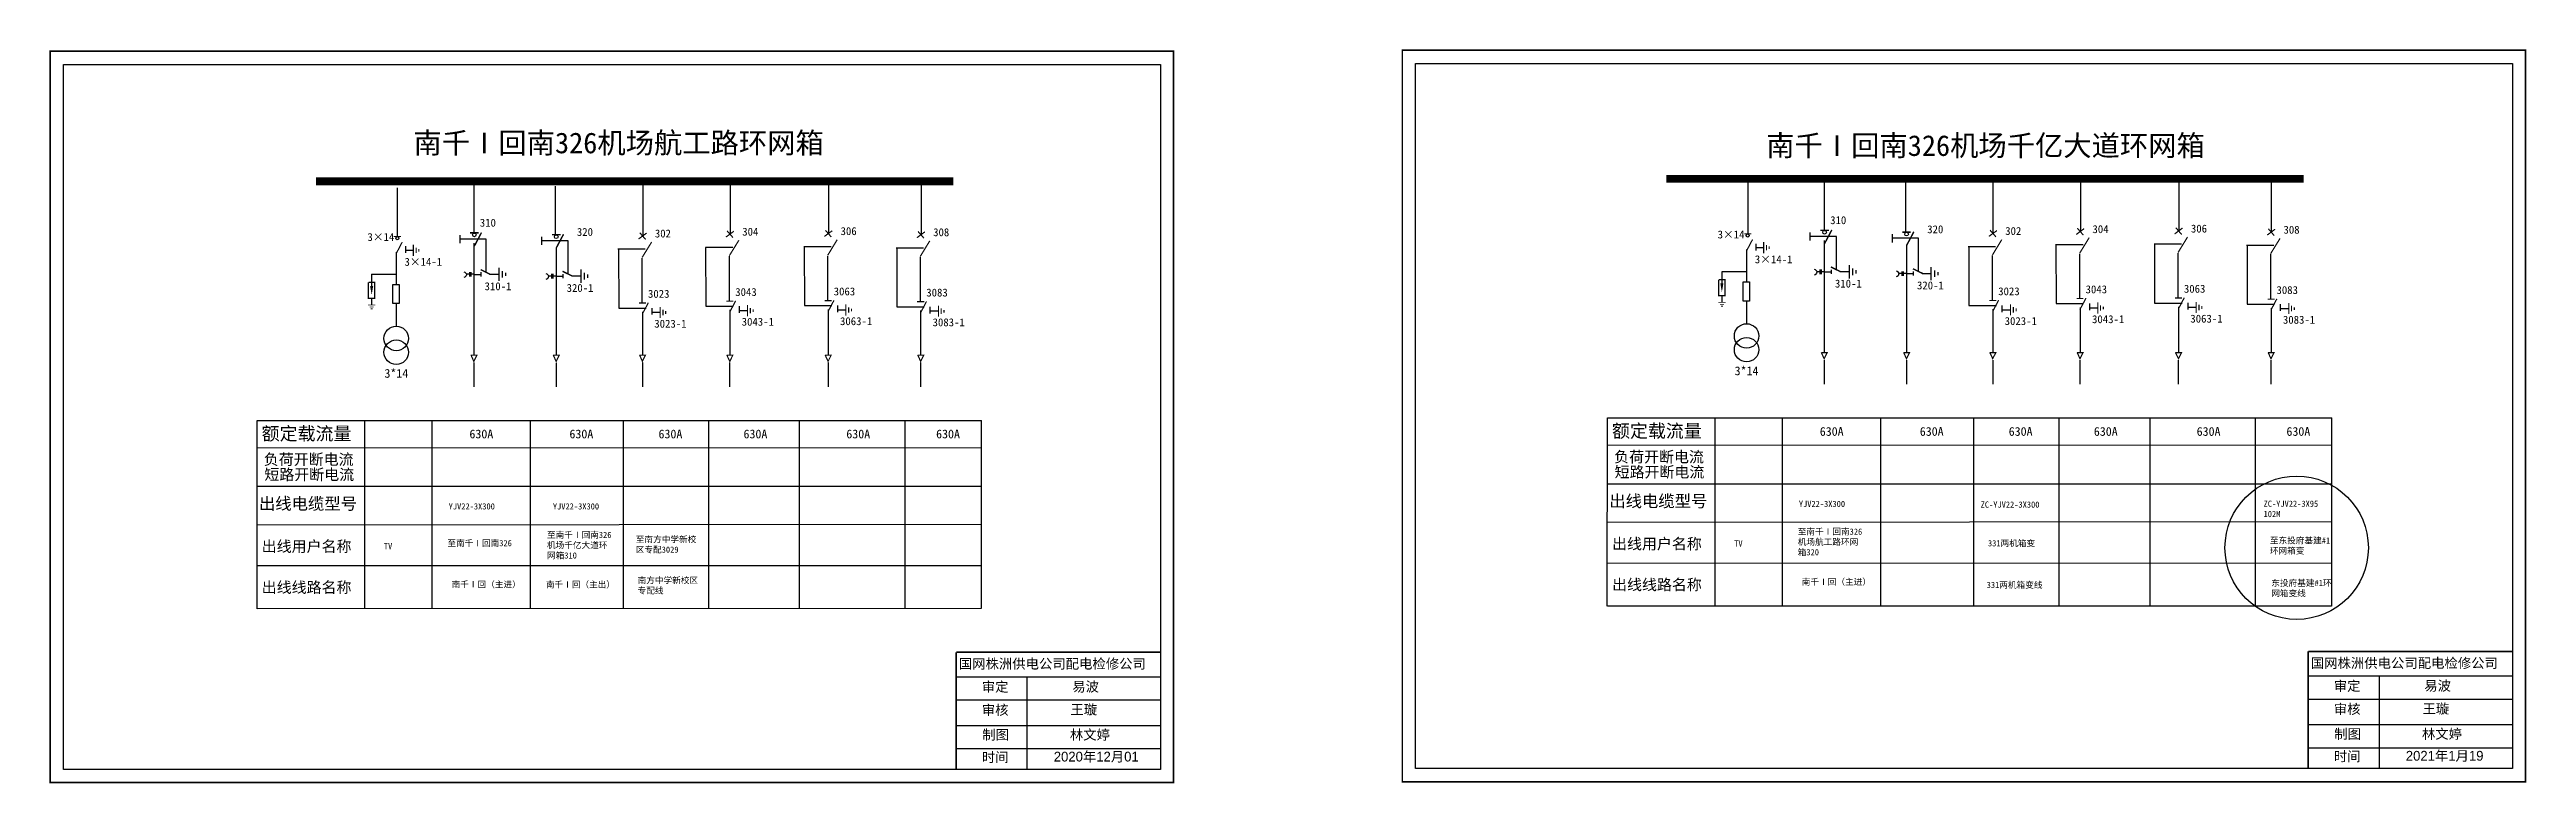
# Model space of a CAD drawing. Extents: x 455 to 2221, y -464 to 59.
import ezdxf

# ---------------------------------------------------------------- set-up
doc = ezdxf.new("R2010")
doc.units = 0
doc.header["$LTSCALE"] = 0.774411
doc.layers.get('0').update_dxf_attribs({"linetype": 'CONTINUOUS'})
doc.styles.add('HZ', font='KTGB2312.ttf')
doc.styles.get("Standard").update_dxf_attribs({"font": '', "height": 2.5})
doc.styles.add('STYLE1', font='KTGB2312.ttf', dxfattribs={"height": 2.6})
doc.styles.add('字体', font='KTGB2312.ttf', dxfattribs={"height": 2.5})
doc.styles.get('Standard').set_extended_font_data('SimSun')

# ---------------------------------------------------------------- blocks, each defined once
blk = doc.blocks.new('JD')
for points in [[(-2, 0.2), (-2, -0.2), (2, 0.2), (2, -0.2)], [(1, -1.2), (1, -0.8), (-1, -1.2), (-1, -0.8)], [(-0.5, -1.8), (-0.5, -2.2), (0.5, -1.8), (0.5, -2.2)]]:
    blk.add_trace(points)

msp = doc.modelspace()

# ---------------------------------------------------------------- linework, layer by layer
at = {"color": 0}
for p, q in [((940, -34.2), (940, -72.6)), ((1010.2, -33.8), (1010.2, -72.2)), ((1076.2, -34.6), (1076.2, -73)), ((1665.5, -32.8), (1665.5, -71.9)), ((1720.1, -32.8), (1720.1, -69.1)), ((1778, -32.8), (1778, -71.1)), ((1840.4, -32.8), (1840.4, -72.1)), ((1902.7, -32.3), (1902.7, -70.8)), ((1972.8, -31.9), (1972.8, -70.3)), ((2038.8, -32.7), (2038.8, -71.2)), ((702.8, -39.3), (702.8, -73.8)), ((757.4, -36.5), (757.4, -71)), ((815.3, -38.1), (815.3, -72.9)), ((877.8, -35.5), (877.8, -73.9)), ((701.9, -85.1), (701.9, -108.1)), ((708.8, -83.6), (714.1, -83.6)), ((757.4, -78.6), (757.4, -158.5)), ((816.1, -81.8), (816.1, -158.5)), ((860.1, -82.8), (879.6, -82.8)), ((860.4, -83.1), (860.6, -125)), ((922.4, -81.5), (941.9, -81.5)), ((922.6, -81.7), (922.8, -123.7)), ((939.4, -88), (939.4, -119.8)), ((992.5, -81.1), (1012, -81.1)), ((992.8, -81.3), (993, -123.2)), ((1009.5, -87.6), (1009.5, -119.4)), ((1058.5, -81.9), (1078, -81.9)), ((1058.8, -82.2), (1059, -124.1)), ((1664.6, -83.2), (1664.6, -106.3)), ((1671.5, -81.8), (1676.8, -81.8)), ((1720.1, -76.8), (1720.1, -156.7)), ((1778.8, -80), (1778.7, -156.7)), ((1822.8, -81), (1842.3, -81)), ((1823.1, -81.2), (1823.2, -123.1)), ((1839.8, -87.5), (1839.8, -119.3)), ((1885, -79.6), (1904.6, -79.6)), ((1885.3, -79.9), (1885.5, -121.8)), ((1902.1, -86.2), (1902.1, -118)), ((1955.2, -79.2), (1974.7, -79.2)), ((1955.5, -79.5), (1955.6, -121.4)), ((1972.2, -85.8), (1972.2, -117.5)), ((2021.2, -80.1), (2040.7, -80.1)), ((2021.5, -80.3), (2021.6, -122.2)), ((2038.2, -86.6), (2038.2, -118.4)), ((684.5, -100.7), (684.5, -109.2)), ((684.5, -100.8), (702, -100.8)), ((877.2, -89.3), (877.2, -121.1)), ((1075.6, -88.4), (1075.6, -120.2)), ((1647.1, -98.8), (1647.1, -107.4)), ((1647.2, -98.9), (1664.6, -98.9)), ((684.5, -118.2), (684.5, -122.6)), ((701.9, -121.8), (701.9, -137.9)), ((993, -123.2), (1012.5, -123.2)), ((1647.1, -116.3), (1647.1, -120.7)), ((1664.6, -120), (1664.6, -136)), ((1823.2, -123.1), (1842.8, -123.1)), ((1885.5, -121.8), (1905, -121.8)), ((1955.6, -121.4), (1975.2, -121.4)), ((2021.6, -122.2), (2041.2, -122.2)), ((860.6, -125), (880.1, -125)), ((877.6, -127.6), (877.6, -158.5)), ((884.8, -127.9), (890.1, -127.9)), ((922.8, -123.7), (942.3, -123.7)), ((939.8, -126.3), (939.8, -158.5)), ((947.1, -126.6), (952.4, -126.6)), ((1009.9, -125.9), (1009.9, -158.5)), ((1017.2, -126.2), (1022.5, -126.2)), ((1059, -124.1), (1078.5, -124.1)), ((1075.9, -126.7), (1075.9, -158.5)), ((1083.2, -127), (1088.5, -127)), ((1840.2, -125.8), (1840.2, -156.7)), ((1847.5, -126.1), (1852.8, -126.1)), ((1902.5, -124.5), (1902.5, -156.7)), ((1909.8, -124.8), (1915.1, -124.8)), ((1972.6, -124.1), (1972.6, -156.7)), ((1979.9, -124.3), (1985.2, -124.3)), ((2038.6, -124.9), (2038.6, -156.7)), ((2045.9, -125.2), (2051.2, -125.2)), ((757.3, -163.8), (757.3, -181.1)), ((816, -163.9), (816, -181.1)), ((877.5, -163.8), (877.5, -181.1)), ((939.7, -163.8), (939.7, -181.1)), ((1009.9, -163.8), (1009.9, -181.1)), ((1075.9, -163.8), (1075.9, -181.1)), ((1720, -162), (1720, -179.3)), ((1778.7, -162), (1778.7, -179.3)), ((1840.2, -162), (1840.2, -179.3)), ((1902.4, -162), (1902.4, -179.3)), ((1972.5, -162), (1972.5, -179.3)), ((2038.5, -162), (2038.5, -179.3)), ((602.8, -205), (1119.2, -205)), ((602.8, -339.3), (602.8, -205)), ((679.5, -205), (679.5, -339.3)), ((727.4, -205), (727.4, -339.3)), ((797.6, -205), (797.6, -339.3)), ((863.8, -205), (863.8, -339.3)), ((924.6, -205), (924.6, -339.2)), ((989.4, -205), (989.4, -339.2)), ((1064.7, -205), (1064.7, -339.2)), ((1119, -205), (1119, -339.2)), ((1565.4, -337.5), (1565.5, -203.2)), ((1565.5, -203.2), (2081.9, -203.2)), ((1642.1, -203.2), (1642.1, -337.4)), ((1690.1, -203.2), (1690.1, -337.4)), ((1760.3, -203.2), (1760.3, -337.4)), ((1826.5, -203.2), (1826.5, -337.4)), ((1887.3, -203.2), (1887.3, -337.4)), ((1952.1, -203.2), (1952.1, -337.4)), ((2027.4, -203.2), (2027.4, -337.4)), ((2081.7, -203.2), (2081.7, -337.4)), ((602.9, -224.5), (1119, -224.4)), ((1565.5, -222.7), (2081.7, -222.5)), ((1119, -279.3), (602.9, -279.8)), ((2081.7, -277.4), (1565.5, -277.9)), ((1119, -308.8), (602.8, -308.8)), ((2081.7, -307), (1565.4, -306.9)), ((1119, -339.2), (602.8, -339.3)), ((2081.7, -337.4), (1565.5, -337.4))]:
    msp.add_line(p, q, dxfattribs=at)
at = {"color": 0, "linetype": 'Continuous'}
for p, q in [((757.7, -100.9), (762.4, -100.9)), ((768.6, -100.8), (775.1, -100.8)), ((816.1, -102.1), (820.9, -102.1)), ((827.1, -102), (833.6, -102)), ((1720.3, -99), (1725.1, -99)), ((1731.3, -98.9), (1737.8, -98.9)), ((1778.8, -100.3), (1783.6, -100.3)), ((1789.8, -100.2), (1796.3, -100.2))]:
    msp.add_line(p, q, dxfattribs=at)
at = {"linetype": 'Continuous'}
for p, q in [((1101.3, -387.8), (1246.5, -387.8)), ((1151.7, -387.8), (1151.7, -453.8)), ((2065.2, -387.2), (2210.4, -387.2)), ((2115.6, -387.2), (2115.6, -453.2)), ((1101.3, -404.3), (1246.5, -404.3)), ((2065.2, -403.7), (2210.4, -403.7)), ((1101.3, -422.4), (1246.5, -422.4)), ((2065.2, -421.8), (2210.4, -421.8)), ((1101.3, -438.9), (1246.5, -438.9)), ((2065.2, -438.3), (2210.4, -438.3))]:
    msp.add_line(p, q, dxfattribs=at)
at = {"linetype": 'Continuous', "const_width": 1.16}
for points in [[(455.4, 58.2), (1256.2, 58.2), (1256.2, -463.2), (455.4, -463.2)], [(1419.3, 58.8), (2220.1, 58.8), (2220.1, -462.6), (1419.3, -462.6)]]:
    msp.add_lwpolyline(points, close=True, dxfattribs=at)
at = {"linetype": 'Continuous'}
for points in [[(464.9, 48.8), (1246.8, 48.8), (1246.8, -453.8), (464.9, -453.8)], [(1428.8, 49.3), (2210.7, 49.3), (2210.7, -453.2), (1428.8, -453.2)]]:
    msp.add_lwpolyline(points, close=True, dxfattribs=at)
at = {"color": 0}
for points, const_width in [([(644.8, -34.6), (1099.3, -34.6)], 5.63), ([(1607.5, -32.8), (2062, -32.8)], 5.63), ([(937.1, -74.3), (942.7, -70.2)], 0.844), ([(937.9, -69.9), (942.1, -74.7)], 0.844), ([(1007.2, -73.9), (1012.9, -69.8)], 0.844), ([(1008, -69.5), (1012.2, -74.3)], 0.844), ([(1073.2, -74.8), (1078.9, -70.6)], 0.844), ([(1074, -70.3), (1078.2, -75.1)], 0.844), ([(1837.5, -73.8), (1843.2, -69.7)], 0.844), ([(1838.3, -69.4), (1842.5, -74.2)], 0.844), ([(1899.7, -72.5), (1905.4, -68.3)], 0.844), ([(1900.5, -68), (1904.8, -72.9)], 0.844), ([(1969.9, -72.1), (1975.5, -67.9)], 0.844), ([(1970.7, -67.6), (1974.9, -72.5)], 0.844), ([(2035.9, -72.9), (2041.5, -68.7)], 0.844), ([(2036.7, -68.4), (2040.9, -73.3)], 0.844), ([(700.3, -73.9), (705.3, -73.9)], 0.844), ([(702.1, -85.9), (706.3, -77.9)], 0.844), ([(874.8, -75.7), (880.5, -71.5)], 0.844), ([(875.6, -71.2), (879.8, -76)], 0.844), ([(877.3, -88.9), (884.1, -77.9)], 0.844), ([(939.5, -87.6), (946.3, -76.6)], 0.844), ([(1009.7, -87.2), (1016.4, -76.2)], 0.844), ([(1075.7, -88), (1082.4, -77)], 0.844), ([(1663, -72), (1668, -72)], 0.844), ([(1664.8, -84), (1669, -76)], 0.844), ([(1840, -87.1), (1846.7, -76.1)], 0.844), ([(1902.2, -85.8), (1909, -74.7)], 0.844), ([(1972.3, -85.4), (1979.1, -74.3)], 0.844), ([(2038.3, -86.2), (2045.1, -75.2)], 0.844), ([(1644.8, -104.7), (1644.8, -116), (1649.4, -116), (1649.4, -104.7), (1645, -104.7)], 0.963), ([(682.2, -106.5), (682.2, -117.9), (686.7, -117.9), (686.7, -106.5), (682.3, -106.5)], 0.963), ([(875, -121.3), (880, -121.3)], 0.844), ([(877.5, -129.1), (881.8, -121.1)], 0.844), ([(937.3, -120), (942.3, -120)], 0.844), ([(939.8, -127.8), (944, -119.8)], 0.844), ([(1007.4, -119.6), (1012.4, -119.6)], 0.844), ([(1009.9, -127.4), (1014.1, -119.4)], 0.844), ([(1073.4, -120.4), (1078.4, -120.4)], 0.844), ([(1075.9, -128.2), (1080.1, -120.2)], 0.844), ([(1837.7, -119.5), (1842.7, -119.5)], 0.844), ([(1840.2, -127.3), (1844.4, -119.3)], 0.844), ([(1900, -118.1), (1904.9, -118.1)], 0.844), ([(1902.4, -125.9), (1906.7, -117.9)], 0.844), ([(1970.1, -117.7), (1975.1, -117.7)], 0.844), ([(1972.6, -125.5), (1976.8, -117.5)], 0.844), ([(2036.1, -118.6), (2041.1, -118.6)], 0.844), ([(2038.6, -126.3), (2042.8, -118.3)], 0.844), ([(755.2, -158.5), (759.5, -158.5), (757.3, -162.9), (755.3, -158.4)], 0.844), ([(813.9, -158.5), (818.2, -158.5), (816, -162.9), (814, -158.5)], 0.844), ([(875.4, -158.5), (879.7, -158.5), (877.5, -162.9), (875.5, -158.4)], 0.844), ([(937.7, -158.5), (942, -158.5), (939.8, -162.9), (937.7, -158.4)], 0.844), ([(1007.8, -158.5), (1012.1, -158.5), (1009.9, -162.9), (1007.8, -158.4)], 0.844), ([(1073.8, -158.5), (1078.1, -158.5), (1075.9, -162.9), (1073.8, -158.4)], 0.844), ([(1717.9, -156.7), (1722.2, -156.7), (1720, -161), (1718, -156.6)], 0.844), ([(1776.6, -156.7), (1780.9, -156.7), (1778.7, -161), (1776.7, -156.6)], 0.844), ([(1838.1, -156.7), (1842.4, -156.7), (1840.2, -161), (1838.1, -156.6)], 0.844), ([(1900.3, -156.7), (1904.6, -156.7), (1902.4, -161), (1900.4, -156.6)], 0.844), ([(1970.5, -156.7), (1974.8, -156.7), (1972.6, -161), (1970.5, -156.6)], 0.844), ([(2036.5, -156.7), (2040.8, -156.7), (2038.6, -161), (2036.5, -156.6)], 0.844)]:
    msp.add_lwpolyline(points, dxfattribs=dict(at, const_width=const_width))
at = {"color": 0, "linetype": 'Continuous', "const_width": 1.03}
for points in [[(757.7, -80.8), (762.8, -71.1)], [(1717.3, -69.5), (1723.4, -69.5)], [(1720.3, -79), (1725.5, -69.2)], [(1775.8, -70.8), (1781.8, -70.8)], [(1778.8, -80.3), (1784, -70.5)], [(754.6, -71.3), (760.7, -71.3)], [(813.1, -72.6), (819.2, -72.6)], [(816.1, -82.1), (821.3, -72.3)], [(762.2, -97.5), (769, -100.9)], [(762.4, -99.3), (762.4, -102.5)], [(820.6, -98.7), (827.5, -102.1)], [(820.9, -100.6), (820.9, -103.7)], [(1724.8, -95.6), (1731.7, -99)], [(1725.1, -97.5), (1725.1, -100.6)], [(1783.3, -96.9), (1790.2, -100.3)], [(1783.6, -98.7), (1783.6, -101.9)]]:
    msp.add_lwpolyline(points, dxfattribs=at)
at = {"color": 0}
for points in [[(708.6, -80.9), (708.6, -85.6)], [(1671.3, -79.1), (1671.3, -83.8)], [(946.4, -123.6), (946.4, -128.3)], [(1016.5, -123.2), (1016.5, -127.9)], [(1846.8, -123.1), (1846.8, -127.8)], [(1909.1, -121.8), (1909.1, -126.5)], [(1979.2, -121.3), (1979.2, -126)], [(2045.2, -122.2), (2045.2, -126.9)], [(884.2, -124.9), (884.2, -129.6)], [(1082.5, -124), (1082.5, -128.7)], [(602.8, -252), (1119, -252)], [(1565.4, -250.2), (2081.7, -250.2)]]:
    msp.add_lwpolyline(points, dxfattribs=at)
at = {"color": 0, "linetype": 'Continuous'}
for points in [[(747.3, -72.9), (747.3, -78.6)], [(766.1, -99.3), (766.1, -75.8), (747.3, -75.8)], [(805.7, -74.2), (805.7, -79.9)], [(824.6, -100.5), (824.6, -77), (805.7, -77)], [(1709.9, -71.1), (1709.9, -76.8)], [(1728.8, -97.4), (1728.8, -73.9), (1709.9, -73.9)], [(1768.4, -72.3), (1768.4, -78.1)], [(1787.3, -98.7), (1787.3, -75.2), (1768.4, -75.2)], [(754.2, -100.8), (752, -100.8)], [(754.2, -99.4), (754.2, -102.5)], [(755.2, -99.4), (755.2, -102.5)], [(757.6, -100.8), (755.2, -100.8)], [(812.7, -102.1), (810.5, -102.1)], [(812.7, -100.6), (812.7, -103.8)], [(813.6, -100.6), (813.6, -103.8)], [(816.1, -102.1), (813.6, -102.1)], [(1716.9, -99), (1714.7, -99)], [(1716.9, -97.5), (1716.9, -100.7)], [(1717.8, -97.5), (1717.8, -100.7)], [(1720.3, -99), (1717.8, -99)], [(1775.3, -100.2), (1773.2, -100.2)], [(1775.3, -98.8), (1775.3, -101.9)], [(1776.3, -98.8), (1776.3, -101.9)], [(1778.8, -100.2), (1776.3, -100.2)]]:
    msp.add_lwpolyline(points, dxfattribs=at)
for points in [[(750.2, -99.1, -0.877934), (750.2, -103.2)], [(808.6, -100.3, -0.877934), (808.7, -104.5)], [(1712.8, -97.2, -0.877934), (1712.9, -101.4)], [(1771.3, -98.5, -0.877934), (1771.4, -102.7)]]:
    msp.add_lwpolyline(points, format="xyb", dxfattribs=at)
at = {"color": 0}
for points in [[(684.5, -109.1, 2.25, 0, 0), (684.5, -115.5, 0, 0, 0)], [(1647.1, -107.2, 2.25, 0, 0), (1647.1, -113.6, 0, 0, 0)]]:
    msp.add_lwpolyline(points, format="xyseb", dxfattribs=at)
at = {"color": 0, "linetype": 'Continuous'}
for points in [[(699.6, -108.1), (704.1, -108.1), (704.1, -121.8), (699.6, -121.8)], [(1662.2, -106.3), (1666.7, -106.3), (1666.7, -120), (1662.2, -120)]]:
    msp.add_lwpolyline(points, close=True, dxfattribs=at)
at = {"linetype": 'Continuous', "const_width": 1.16}
for points in [[(1101.2, -370.3), (1101.2, -453.5)], [(1101.3, -370.3), (1246.5, -370.3)], [(2065.1, -369.7), (2065.1, -452.9)], [(2065.2, -369.7), (2210.4, -369.7)]]:
    msp.add_lwpolyline(points, dxfattribs=at)
at = {"color": 0, "linetype": 'Continuous'}
for centre, radius in [((1720.3, -70.9), 1.32), ((757.7, -72.8), 1.32), ((816.1, -74.1), 1.32), ((1778.8, -72.2), 1.32), ((702, -146.6), 8.71), ((1664.7, -144.8), 8.71), ((702, -156.4), 8.71), ((1664.7, -154.6), 8.71)]:
    msp.add_circle(centre, radius, dxfattribs=at)
at = {"color": 0}
for centre in [(702.8, -75.1), (1665.5, -73.2)]:
    msp.add_circle(centre, 1.08, dxfattribs=at)
at = {"color": 1, "linetype": 'Continuous'}
msp.add_circle((2056.9, -295.8), 51.1, dxfattribs=at)

# ---------------------------------------------------------------- block references
at = {"color": 0, "xscale": 1.969906891290655, "yscale": 1.969906891290655, "zscale": 1.969906891290238, "rotation": 90}
for p in [(714.2, -83.8), (1676.9, -81.9), (952.5, -126.8), (1022.6, -126.3), (1088.6, -127.2), (1852.9, -126.2), (1915.1, -124.9), (1985.3, -124.5), (2051.3, -125.3), (890.2, -128.1)]:
    msp.add_blockref('JD', p, dxfattribs=at)
at = {"color": 0, "linetype": 'Continuous', "xscale": 2.406600805053337, "yscale": 2.406600805053337, "zscale": 2.406600805053484, "rotation": 90}
for p in [(775.2, -100.9), (833.7, -102.2), (1737.9, -99.1), (1796.3, -100.4)]:
    msp.add_blockref('JD', p, dxfattribs=at)
at = {"color": 0, "xscale": 1.347873274614528, "yscale": 1.347873274615083, "zscale": 1.347873274640338}
for p in [(684.5, -122.8), (1647.2, -120.9)]:
    msp.add_blockref('JD', p, dxfattribs=at)

# ---------------------------------------------------------------- texts
at = {"color": 0}
for s, height, p in [('310', 5.63, (761.6, -66.9)), ('320', 5.63, (830.8, -73.5)), ('302', 5.63, (886.4, -74.6)), ('304', 5.63, (948.7, -73.3)), ('306', 5.63, (1018.8, -72.9)), ('308', 5.63, (1084.8, -73.7)), ('3×14', 5.63, (1644.1, -75.3)), ('310', 5.63, (1724.3, -65.1)), ('320', 5.63, (1793.5, -71.6)), ('302', 5.63, (1849.1, -72.8)), ('304', 5.63, (1911.3, -71.5)), ('306', 5.63, (1981.5, -71.1)), ('308', 5.63, (2047.5, -71.9)), ('3×14', 5.63, (681.5, -77.1)), ('3×14-1', 5.63, (1670.6, -93)), ('3×14-1', 5.63, (707.9, -94.8)), ('310-1', 5.63, (1727.7, -110.3)), ('310-1', 5.63, (765, -112.2)), ('320-1', 5.63, (823.5, -113.4)), ('3023', 5.63, (881.5, -117.6)), ('3043', 5.63, (943.7, -116.3)), ('3063', 5.63, (1013.9, -115.9)), ('3083', 5.63, (1079.9, -116.7)), ('320-1', 5.63, (1786.2, -111.6)), ('3023', 5.63, (1844.1, -115.8)), ('3043', 5.63, (1906.4, -114.4)), ('3063', 5.63, (1976.5, -114)), ('3083', 5.63, (2042.5, -114.9)), ('3023-1', 5.63, (886, -138.9)), ('3043-1', 5.63, (948.3, -137.5)), ('3063-1', 5.63, (1018.4, -137.1)), ('3083-1', 5.63, (1084.4, -137.9)), ('3023-1', 5.63, (1848.7, -137)), ('3043-1', 5.63, (1911, -135.7)), ('3063-1', 5.63, (1981.1, -135.3)), ('3083-1', 5.63, (2047.1, -136.1)), ('3*14', 6.25, (693.6, -174.6)), ('3*14', 6.25, (1656.2, -172.8)), ('630A', 6.25, (754.2, -217.8)), ('630A', 6.25, (825.5, -217.8)), ('630A', 6.25, (889, -217.8)), ('630A', 6.25, (949.6, -217.8)), ('630A', 6.25, (1022.9, -217.8)), ('630A', 6.25, (1086.9, -217.8)), ('630A', 6.25, (1716.9, -216)), ('630A', 6.25, (1788.2, -216)), ('630A', 6.25, (1851.6, -216)), ('630A', 6.25, (1912.3, -216)), ('630A', 6.25, (1985.6, -216)), ('630A', 6.25, (2049.6, -216))]:
    msp.add_text(s, height=height, dxfattribs=at).set_placement(p)
at = {"color": 0, "style": 'HZ'}
for s, height, p in [('额定载流量', 9.38, (606.1, -219.1)), ('额定载流量', 9.38, (1568.8, -217.2)), ('负荷开断电流', 7.82, (607.6, -236.7)), ('负荷开断电流', 7.82, (1570.3, -234.9)), ('短路开断电流', 7.82, (608, -247.5)), ('短路开断电流', 7.82, (1570.6, -245.7)), ('出线电缆型号', 8.55, (604.1, -268.6)), ('出线电缆型号', 8.55, (1566.8, -266.8)), ('出线用户名称', 7.82, (606.1, -298.7)), ('出线用户名称', 7.82, (1568.8, -296.9)), ('出线线路名称', 7.82, (1568.8, -326)), ('出线线路名称', 7.82, (606.1, -327.9))]:
    msp.add_text(s, height=height, dxfattribs=at).set_placement(p)
at = {"color": 0, "linetype": 'Continuous', "attachment_point": 1, "style": 'STYLE1'}
for s, insert, char_height, width in [('{\\fSimSun|b1|i0|c134|p2;南千\\fSimSun|b0|i0|c134|p2;Ⅰ\\fSimSun|b1|i0|c134|p2;回南326机场航工路环网箱}', (714.3, 0.2), 14.796, 363.303), ('{\\fSimSun|b1|i0|c134|p2;南千\\fSimSun|b0|i0|c134|p2;Ⅰ\\fSimSun|b1|i0|c134|p2;回南326机场千亿大道环网箱}', (1678.7, -1.7), 14.796, 363.303), ('{\\fSimSun|b0|i0|c134|p2;YJV22-3X300}', (739.4, -264.1), 4.403, 48.454), ('{\\fSimSun|b0|i0|c134|p2;YJV22-3X300}', (813.7, -264.1), 4.403, 48.454), ('{\\fSimSun|b0|i0|c134|p2;YJV22-3X300}', (1702, -262.3), 4.403, 48.454), ('{\\fSimSun|b0|i0|c134|p2;ZC-YJV22-3X300}', (1831.6, -262.8), 4.403, 48.454), ('{\\fSimSun|b0|i0|c134|p2;ZC-YJV22-3X95\\P102M}', (2033.3, -262.2), 4.403, 48.454), ('{\\fSimSun|b0|i0|c134|p2;至\\fSimSun|b1|i0|c134|p2;南千\\fSimSun|b0|i0|c134|p2;Ⅰ\\fSimSun|b1|i0|c134|p2;回南326机场航工路环网箱320}', (1701.2, -282.1), 4.4029, 48.454), ('{\\fSimSun|b0|i0|c134|p2;TV}', (693.2, -292.4), 4.403, 48.454), ('{\\fSimSun|b0|i0|c134|p2;至\\fSimSun|b1|i0|c134|p2;南千\\fSimSun|b0|i0|c134|p2;Ⅰ\\fSimSun|b1|i0|c134|p2;回南326}', (738.5, -290.3), 4.4029, 48.454), ('{\\fSimSun|b0|i0|c134|p2;至\\fSimSun|b1|i0|c134|p2;南千\\fSimSun|b0|i0|c134|p2;Ⅰ\\fSimSun|b1|i0|c134|p2;回南326机场千亿大道环网箱310}', (809.5, -284.4), 4.4029, 48.454), ('{\\fSimSun|b0|i0|c134|p2;至\\fSimSun|b1|i0|c134|p2;南方中学新校区专配3029}', (872.8, -287.6), 4.403, 48.454), ('{\\fSimSun|b0|i0|c134|p2;TV}', (1655.9, -290.5), 4.403, 48.454), ('{\\fSimSun|b1|i0|c134|p2;331两机箱变}', (1836.8, -290.4), 4.403, 48.454), ('{\\fSimSun|b1|i0|c134|p2;至东投府基建#1环网箱变}', (2037.8, -288.4), 4.403, 48.454), ('{\\fSimSun|b1|i0|c134|p2;南方中学新校区专配线}', (874.1, -316.8), 4.403, 44.854), ('{\\fSimSun|b1|i0|c134|p2;南千\\fSimSun|b0|i0|c134|p2;Ⅰ\\fSimSun|b1|i0|c134|p2;回（主进）}', (1704.1, -317.9), 4.403, 48.454), ('{\\fSimSun|b1|i0|c134|p2;南千\\fSimSun|b0|i0|c134|p2;Ⅰ\\fSimSun|b1|i0|c134|p2;回（主进）}', (741.5, -319.7), 4.403, 48.454), ('{\\fSimSun|b1|i0|c134|p2;南千\\fSimSun|b0|i0|c134|p2;Ⅰ\\fSimSun|b1|i0|c134|p2;回（主出）}', (808.7, -319.8), 4.403, 48.454), ('{\\fSimSun|b1|i0|c134|p2;331两机箱变线}', (1835.9, -320.1), 4.403, 48.454), ('{\\fSimSun|b1|i0|c134|p2;东投府基建#1环网箱变线}', (2038.8, -318.7), 4.403, 48.454)]:
    msp.add_mtext(s, dxfattribs=dict(at, insert=insert, char_height=char_height, width=width))
at = {"linetype": 'Continuous', "attachment_point": 1, "style": '字体'}
for s, insert, char_height, width in [('国网株洲供电公司配电检修公司', (1103.1, -375), 6.984, 190.945), ('国网株洲供电公司配电检修公司', (2067, -374.5), 6.984, 190.945), ('审定', (1119.5, -391.4), 6.98, 54.62), ('易波', (1184, -391.3), 6.98, 54.62), ('审定', (2083.4, -390.8), 6.98, 54.62), ('王璇', (2146.6, -407), 6.98, 76.952), ('易波', (2147.9, -390.7), 6.98, 54.62), ('审核', (1119.5, -407.9), 6.98, 54.62), ('王璇', (1182.7, -407.6), 6.98, 76.952), ('审核', (2083.4, -407.3), 6.98, 54.62), ('制图', (1119.8, -425.6), 6.98, 54.62), ('时间', (1119.5, -441.6), 6.98, 54.62), ('2020年12月01', (1170.8, -441.2), 6.98, 63.3), ('林文婷', (1182.3, -425.6), 6.98, 54.62), ('制图', (2083.7, -425), 6.98, 54.62), ('时间', (2083.4, -441), 6.98, 54.62), ('2021年1月19', (2134.7, -440.6), 6.98, 63.3), ('林文婷', (2146.2, -425), 6.98, 54.62)]:
    msp.add_mtext(s, dxfattribs=dict(at, insert=insert, char_height=char_height, width=width))

doc.saveas('drawing.dxf')
